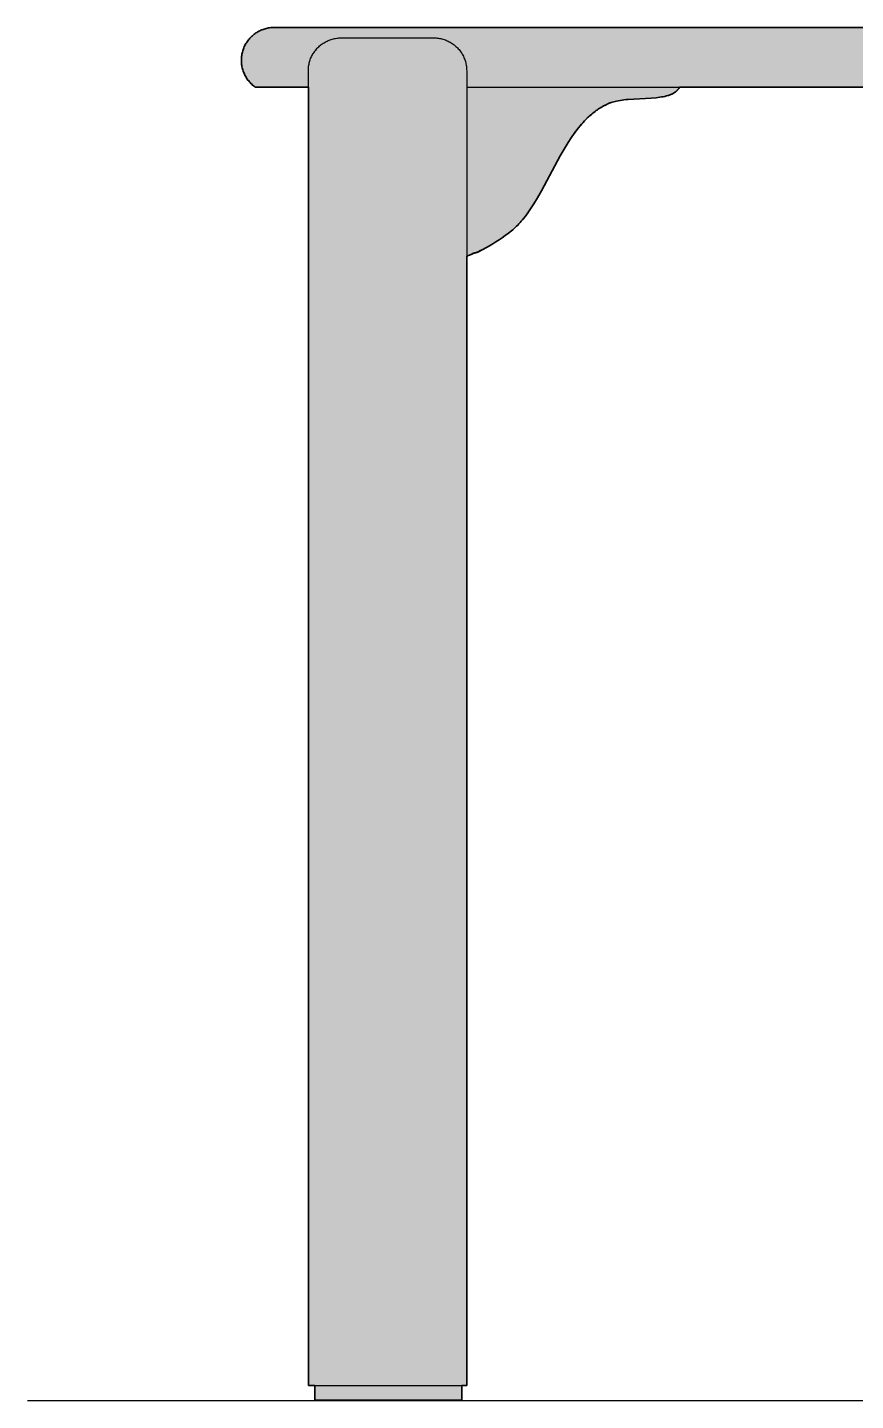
# Model space of a CAD drawing. Header units: millimetres. Extents: x 0 to 1296, y 0 to 460.
# Drawn here: x 0 to 277.7, y 0 to 460.5 of the extents above; entities that cross this region are included whole.
import ezdxf

# ---------------------------------------------------------------- set-up
doc = ezdxf.new("R2010")
doc.units = ezdxf.units.MM
doc.layers.add('Blocks', color=7, linetype='Continuous')
doc.layers.add('Blocks$Fill', color=7, linetype='Continuous', true_color=0xffffff)
doc.layers.add('Blocks$Inner', color=7, linetype='Continuous', lineweight=25, true_color=0x007f00)
doc.layers.add('Blocks$Outline', color=7, linetype='Continuous', lineweight=35, true_color=0xff3f3f)

# ---------------------------------------------------------------- blocks, each defined once
blk = doc.blocks.new('Ray Stool Side')
at = {"layer": 'Blocks$Fill', "extrusion": (0, 0, -1)}
blk.add_hatch(color=256, dxfattribs=at).paths.add_polyline_path([(472.74, 460.5), (82.74, 460.5), (82.36, 460.49), (81.98, 460.47), (81.6, 460.44), (81.22, 460.39), (80.84, 460.34), (80.47, 460.26), (80.1, 460.18), (79.73, 460.08), (79.36, 459.97), (79, 459.85), (78.65, 459.71), (78.3, 459.56), (77.95, 459.4), (77.61, 459.23), (77.28, 459.05), (76.95, 458.85), (76.63, 458.65), (76.32, 458.43), (76.01, 458.2), (75.71, 457.96), (75.42, 457.72), (75.14, 457.46), (74.87, 457.19), (74.61, 456.91), (74.36, 456.63), (74.12, 456.33), (73.89, 456.03), (73.67, 455.72), (73.46, 455.4), (73.26, 455.07), (73.07, 454.74), (72.89, 454.4), (72.73, 454.06), (72.58, 453.71), (72.44, 453.36), (72.31, 453), (72.2, 452.63), (72.09, 452.27), (72, 451.9), (71.93, 451.52), (71.86, 451.15), (71.81, 450.77), (71.78, 450.39), (71.75, 450.01), (71.74, 449.63), (71.74, 449.25), (71.76, 448.87), (71.79, 448.49), (71.83, 448.11), (71.88, 447.73), (71.95, 447.36), (72.03, 446.98), (72.12, 446.62), (72.23, 446.25), (72.35, 445.89), (72.48, 445.53), (72.62, 445.18), (72.78, 444.83), (72.95, 444.49), (73.13, 444.15), (73.32, 443.82), (73.52, 443.5), (73.73, 443.18), (73.96, 442.87), (74.19, 442.57), (74.44, 442.28), (74.69, 442), (74.96, 441.72), (75.23, 441.46), (75.51, 441.2), (75.81, 440.96), (76.11, 440.72), (76.41, 440.5), (94.2, 440.5), (94.2, 5), (96.1, 5), (96.1, 0), (145.42, 0), (145.42, 5), (147.32, 5), (147.32, 383.82), (149.91, 384.86), (149.97, 384.86), (150.07, 384.88), (150.12, 384.88), (150.22, 384.9), (150.33, 384.92), (150.43, 384.95), (150.53, 384.97), (150.63, 385), (150.73, 385.04), (150.83, 385.08), (150.93, 385.12), (151.02, 385.16), (152.49, 385.9), (153.95, 386.68), (155.02, 387.3), (156.08, 387.93), (157.14, 388.6), (158.19, 389.29), (159.23, 390), (160.26, 390.75), (161.28, 391.51), (162.31, 392.3), (162.76, 392.67), (163.19, 393.04), (163.62, 393.43), (164.04, 393.83), (164.45, 394.24), (164.85, 394.65), (165.25, 395.08), (165.63, 395.51), (166.01, 395.96), (166.38, 396.41), (167.12, 397.35), (167.82, 398.31), (168.51, 399.3), (169.18, 400.31), (169.82, 401.33), (171.06, 403.39), (172.36, 405.69), (178.64, 417.41), (179.97, 419.71), (181.35, 421.95), (182.36, 423.49), (183.34, 424.89), (183.84, 425.58), (184.36, 426.27), (184.84, 426.87), (185.33, 427.46), (185.83, 428.04), (186.34, 428.62), (186.86, 429.18), (187.4, 429.73), (187.95, 430.27), (188.41, 430.7), (188.6, 430.87), (189.21, 431.4), (189.56, 431.7), (189.92, 431.99), (190.29, 432.27), (190.66, 432.54), (191.03, 432.81), (191.41, 433.07), (191.8, 433.33), (192.19, 433.57), (192.58, 433.81), (192.88, 433.98), (193.17, 434.14), (193.35, 434.24), (193.8, 434.47), (193.83, 434.49), (194.31, 434.72), (194.47, 434.8), (194.93, 435), (195.23, 435.12), (195.53, 435.24), (195.84, 435.34), (196.15, 435.44), (196.46, 435.54), (196.77, 435.62), (197.09, 435.7), (197.41, 435.78), (198.06, 435.91), (198.7, 436.03), (199.35, 436.12), (200, 436.21), (200.77, 436.29), (201.52, 436.36), (209.7, 436.84), (210.75, 436.94), (211.47, 437.02), (212.23, 437.12), (212.8, 437.21), (213.39, 437.32), (213.86, 437.42), (214.34, 437.53), (214.75, 437.65), (214.97, 437.71), (215.18, 437.78), (215.39, 437.85), (215.6, 437.93), (215.81, 438.02), (216.02, 438.1), (216.19, 438.18), (216.36, 438.27), (216.53, 438.35), (216.7, 438.44), (216.86, 438.54), (217.02, 438.64), (217.18, 438.75), (217.26, 438.81), (217.34, 438.86), (217.42, 438.92), (217.49, 438.98), (217.57, 439.05), (217.64, 439.11), (217.71, 439.17), (217.78, 439.24), (217.85, 439.31), (217.92, 439.38), (217.99, 439.45), (218.05, 439.52), (218.12, 439.6), (218.18, 439.68), (218.24, 439.75), (218.3, 439.83), (218.36, 439.92), (218.42, 440), (218.57, 440.25), (218.72, 440.5), (336.76, 440.5), (336.91, 440.25), (337.06, 440), (337.12, 439.92), (337.18, 439.83), (337.24, 439.75), (337.3, 439.68), (337.36, 439.6), (337.43, 439.52), (337.49, 439.45), (337.56, 439.38), (337.63, 439.31), (337.7, 439.24), (337.77, 439.17), (337.84, 439.11), (337.91, 439.05), (337.99, 438.98), (338.06, 438.92), (338.14, 438.86), (338.22, 438.81), (338.29, 438.75), (338.45, 438.64), (338.62, 438.54), (338.78, 438.44), (338.95, 438.35), (339.12, 438.27), (339.29, 438.18), (339.46, 438.1), (339.67, 438.02), (339.88, 437.93), (340.09, 437.85), (340.3, 437.78), (340.51, 437.71), (340.72, 437.65), (341.14, 437.53), (341.43, 437.46), (341.72, 437.39), (342.29, 437.28), (342.85, 437.18), (343.39, 437.1), (344.04, 437.01), (344.65, 436.95), (346.31, 436.8), (353.96, 436.36), (354.7, 436.29), (355.45, 436.21), (356.07, 436.13), (356.69, 436.04), (357.31, 435.93), (357.94, 435.81), (358.37, 435.71), (358.8, 435.6), (359.25, 435.47), (359.69, 435.33), (359.91, 435.25), (360.12, 435.17), (360.34, 435.09), (360.55, 435), (360.99, 434.8), (361.43, 434.6), (361.86, 434.38), (362.25, 434.18), (362.71, 433.92), (363.09, 433.69), (363.12, 433.67), (363.53, 433.42), (363.94, 433.16), (364.33, 432.89), (364.73, 432.61), (365.11, 432.33), (365.5, 432.03), (365.87, 431.73), (366.24, 431.43), (366.88, 430.87), (367.07, 430.7), (367.53, 430.27), (368.08, 429.73), (368.62, 429.18), (369.14, 428.62), (369.65, 428.04), (370.15, 427.46), (370.64, 426.87), (371.11, 426.27), (371.63, 425.58), (372.14, 424.89), (373.12, 423.49), (374.13, 421.95), (375.51, 419.71), (376.84, 417.41), (383.12, 405.69), (384.42, 403.39), (385.65, 401.33), (386.3, 400.31), (386.97, 399.3), (387.65, 398.31), (388.36, 397.35), (389.09, 396.41), (389.47, 395.96), (389.85, 395.51), (390.23, 395.08), (390.63, 394.65), (391.03, 394.24), (391.04, 394.22), (391.45, 393.82), (391.86, 393.42), (392.29, 393.04), (392.72, 392.66), (393.17, 392.3), (394.19, 391.51), (395.22, 390.75), (396.25, 390), (397.29, 389.29), (398.34, 388.6), (399.4, 387.93), (400.46, 387.3), (401.53, 386.68), (402.99, 385.9), (404.46, 385.16), (404.56, 385.11), (404.66, 385.07), (404.77, 385.03), (404.87, 385), (404.98, 384.96), (405.09, 384.94), (405.2, 384.91), (405.31, 384.89), (405.42, 384.87), (405.53, 384.86), (405.57, 384.85), (406.12, 384.64), (406.64, 384.41), (407.58, 384.05), (408.16, 383.82), (408.16, 5), (409.74, 5), (409.74, 0.11), (459.06, 0.11), (459.06, 5), (461.27, 5), (461.27, 440.5), (479.06, 440.5), (479.37, 440.72), (479.67, 440.96), (479.96, 441.2), (480.25, 441.46), (480.52, 441.72), (480.78, 442), (481.04, 442.28), (481.28, 442.57), (481.52, 442.87), (481.74, 443.18), (481.96, 443.5), (482.16, 443.82), (482.35, 444.15), (482.53, 444.49), (482.7, 444.83), (482.85, 445.18), (483, 445.53), (483.13, 445.89), (483.25, 446.25), (483.35, 446.62), (483.45, 446.98), (483.53, 447.36), (483.6, 447.73), (483.65, 448.11), (483.69, 448.49), (483.72, 448.87), (483.74, 449.25), (483.74, 449.63), (483.73, 450.01), (483.7, 450.39), (483.67, 450.77), (483.61, 451.15), (483.55, 451.52), (483.47, 451.9), (483.39, 452.27), (483.28, 452.63), (483.17, 453), (483.04, 453.36), (482.9, 453.71), (482.75, 454.06), (482.58, 454.4), (482.41, 454.74), (482.22, 455.07), (482.02, 455.4), (481.81, 455.72), (481.59, 456.03), (481.36, 456.33), (481.12, 456.63), (480.87, 456.91), (480.61, 457.19), (480.33, 457.46), (480.05, 457.72), (479.77, 457.96), (479.47, 458.2), (479.16, 458.43), (478.85, 458.65), (478.53, 458.85), (478.2, 459.05), (477.87, 459.23), (477.53, 459.4), (477.18, 459.56), (476.83, 459.71), (476.47, 459.85), (476.11, 459.97), (475.75, 460.08), (475.38, 460.18), (475.01, 460.26), (474.63, 460.34), (474.26, 460.39), (473.88, 460.44), (473.5, 460.47), (473.12, 460.49)], flags=0)
at = {"layer": 'Blocks$Inner'}
for p, q in [((-481.81, 455.72), (-481.59, 456.03)), ((-481.59, 456.03), (-481.36, 456.33)), ((-481.36, 456.33), (-481.12, 456.63)), ((-481.12, 456.63), (-480.87, 456.91)), ((-480.87, 456.91), (-480.61, 457.19)), ((-480.61, 457.19), (-480.33, 457.46)), ((-480.33, 457.46), (-480.05, 457.72)), ((-480.05, 457.72), (-479.77, 457.96)), ((-479.77, 457.96), (-479.47, 458.2)), ((-479.47, 458.2), (-479.16, 458.43)), ((-479.16, 458.43), (-478.85, 458.65)), ((-478.85, 458.65), (-478.53, 458.85)), ((-478.53, 458.85), (-478.2, 459.05)), ((-478.2, 459.05), (-477.87, 459.23)), ((-477.87, 459.23), (-477.53, 459.4)), ((-477.53, 459.4), (-477.18, 459.56)), ((-477.18, 459.56), (-476.83, 459.71)), ((-476.83, 459.71), (-476.47, 459.85)), ((-476.47, 459.85), (-476.11, 459.97)), ((-476.11, 459.97), (-475.75, 460.08)), ((-475.75, 460.08), (-475.38, 460.18)), ((-475.38, 460.18), (-475.01, 460.26)), ((-475.01, 460.26), (-474.63, 460.34)), ((-474.63, 460.34), (-474.26, 460.39)), ((-474.26, 460.39), (-473.88, 460.44)), ((-473.88, 460.44), (-473.5, 460.47)), ((-473.5, 460.47), (-473.12, 460.49)), ((-473.12, 460.49), (-472.74, 460.5)), ((-472.74, 460.5), (-82.74, 460.5)), ((-455.33, 455.77), (-455, 455.93)), ((-455, 455.93), (-454.66, 456.09)), ((-454.66, 456.09), (-454.31, 456.23)), ((-454.31, 456.23), (-453.96, 456.36)), ((-453.96, 456.36), (-453.6, 456.48)), ((-453.6, 456.48), (-453.24, 456.59)), ((-453.24, 456.59), (-452.88, 456.69)), ((-452.88, 456.69), (-452.51, 456.77)), ((-452.51, 456.77), (-452.14, 456.84)), ((-452.14, 456.84), (-451.77, 456.9)), ((-451.77, 456.9), (-451.4, 456.94)), ((-451.4, 456.94), (-451.02, 456.97)), ((-451.02, 456.97), (-450.65, 456.99)), ((-450.65, 456.99), (-450.27, 457)), ((-450.27, 457), (-419.16, 457)), ((-419.16, 457), (-418.78, 456.99)), ((-418.78, 456.99), (-418.39, 456.97)), ((-418.39, 456.97), (-418.01, 456.94)), ((-418.01, 456.94), (-417.63, 456.89)), ((-417.63, 456.89), (-417.25, 456.83)), ((-417.25, 456.83), (-416.87, 456.76)), ((-416.87, 456.76), (-416.5, 456.67)), ((-416.5, 456.67), (-416.13, 456.57)), ((-416.13, 456.57), (-415.76, 456.46)), ((-415.76, 456.46), (-415.4, 456.34)), ((-415.4, 456.34), (-415.04, 456.2)), ((-415.04, 456.2), (-414.69, 456.05)), ((-414.69, 456.05), (-414.34, 455.89)), ((-483.61, 451.15), (-483.55, 451.52)), ((-483.55, 451.52), (-483.47, 451.9)), ((-483.47, 451.9), (-483.39, 452.27)), ((-483.39, 452.27), (-483.28, 452.63)), ((-483.28, 452.63), (-483.17, 453)), ((-483.17, 453), (-483.04, 453.36)), ((-483.04, 453.36), (-482.9, 453.71)), ((-482.9, 453.71), (-482.75, 454.06)), ((-482.75, 454.06), (-482.58, 454.4)), ((-482.58, 454.4), (-482.41, 454.74)), ((-482.41, 454.74), (-482.22, 455.07)), ((-482.22, 455.07), (-482.02, 455.4)), ((-482.02, 455.4), (-481.81, 455.72)), ((-460.04, 451.06), (-459.86, 451.39)), ((-459.86, 451.39), (-459.67, 451.72)), ((-459.67, 451.72), (-459.47, 452.03)), ((-459.47, 452.03), (-459.26, 452.34)), ((-459.26, 452.34), (-459.04, 452.65)), ((-459.04, 452.65), (-458.81, 452.94)), ((-458.81, 452.94), (-458.56, 453.23)), ((-458.56, 453.23), (-458.31, 453.51)), ((-458.31, 453.51), (-458.05, 453.78)), ((-458.05, 453.78), (-457.78, 454.04)), ((-457.78, 454.04), (-457.5, 454.29)), ((-457.5, 454.29), (-457.22, 454.53)), ((-457.22, 454.53), (-456.92, 454.76)), ((-456.92, 454.76), (-456.62, 454.99)), ((-456.62, 454.99), (-456.31, 455.2)), ((-456.31, 455.2), (-455.99, 455.4)), ((-455.99, 455.4), (-455.66, 455.59)), ((-455.66, 455.59), (-455.33, 455.77)), ((-414.34, 455.89), (-414, 455.71)), ((-414, 455.71), (-413.66, 455.53)), ((-413.66, 455.53), (-413.33, 455.33)), ((-413.33, 455.33), (-413.01, 455.12)), ((-413.01, 455.12), (-412.69, 454.9)), ((-412.69, 454.9), (-412.39, 454.67)), ((-412.39, 454.67), (-412.09, 454.43)), ((-412.09, 454.43), (-411.8, 454.17)), ((-411.8, 454.17), (-411.52, 453.91)), ((-411.52, 453.91), (-411.25, 453.64)), ((-411.25, 453.64), (-410.99, 453.36)), ((-410.99, 453.36), (-410.73, 453.07)), ((-410.73, 453.07), (-410.49, 452.77)), ((-410.49, 452.77), (-410.26, 452.47)), ((-410.26, 452.47), (-410.04, 452.15)), ((-410.04, 452.15), (-409.83, 451.83)), ((-409.83, 451.83), (-409.63, 451.5)), ((-409.63, 451.5), (-409.45, 451.16)), ((-483.74, 449.63), (-483.73, 450.01)), ((-483.74, 449.25), (-483.74, 449.63)), ((-483.72, 448.87), (-483.74, 449.25)), ((-483.73, 450.01), (-483.7, 450.39)), ((-483.69, 448.49), (-483.72, 448.87)), ((-483.7, 450.39), (-483.67, 450.77)), ((-483.65, 448.11), (-483.69, 448.49)), ((-483.67, 450.77), (-483.61, 451.15)), ((-483.6, 447.73), (-483.65, 448.11)), ((-483.53, 447.36), (-483.6, 447.73)), ((-483.45, 446.98), (-483.53, 447.36)), ((-483.35, 446.62), (-483.45, 446.98)), ((-461.27, 446.38), (-461.25, 446.75)), ((-461.25, 446.75), (-461.22, 447.12)), ((-461.22, 447.12), (-461.17, 447.5)), ((-461.17, 447.5), (-461.11, 447.87)), ((-461.11, 447.87), (-461.04, 448.24)), ((-461.04, 448.24), (-460.96, 448.6)), ((-460.96, 448.6), (-460.87, 448.97)), ((-460.87, 448.97), (-460.76, 449.33)), ((-460.76, 449.33), (-460.64, 449.68)), ((-460.64, 449.68), (-460.51, 450.04)), ((-460.51, 450.04), (-460.36, 450.38)), ((-460.36, 450.38), (-460.21, 450.72)), ((-460.21, 450.72), (-460.04, 451.06)), ((-409.45, 451.16), (-409.27, 450.82)), ((-409.27, 450.82), (-409.11, 450.47)), ((-409.11, 450.47), (-408.96, 450.12)), ((-408.96, 450.12), (-408.82, 449.76)), ((-408.82, 449.76), (-408.7, 449.4)), ((-408.7, 449.4), (-408.59, 449.03)), ((-408.59, 449.03), (-408.49, 448.66)), ((-408.49, 448.66), (-408.4, 448.29)), ((-408.4, 448.29), (-408.33, 447.91)), ((-408.33, 447.91), (-408.27, 447.53)), ((-408.27, 447.53), (-408.22, 447.15)), ((-408.22, 447.15), (-408.19, 446.77)), ((-408.19, 446.77), (-408.17, 446.38)), ((-483.25, 446.25), (-483.35, 446.62)), ((-483.13, 445.89), (-483.25, 446.25)), ((-483, 445.53), (-483.13, 445.89)), ((-482.85, 445.18), (-483, 445.53)), ((-482.7, 444.83), (-482.85, 445.18)), ((-482.53, 444.49), (-482.7, 444.83)), ((-482.35, 444.15), (-482.53, 444.49)), ((-482.16, 443.82), (-482.35, 444.15)), ((-481.96, 443.5), (-482.16, 443.82)), ((-481.74, 443.18), (-481.96, 443.5)), ((-481.52, 442.87), (-481.74, 443.18)), ((-481.28, 442.57), (-481.52, 442.87)), ((-481.04, 442.28), (-481.28, 442.57)), ((-480.78, 442), (-481.04, 442.28)), ((-461.27, 446), (-461.27, 446.38)), ((-461.27, 440.5), (-461.27, 446)), ((-408.17, 446.38), (-408.16, 446)), ((-408.16, 446), (-408.16, 383.83)), ((-480.52, 441.72), (-480.78, 442)), ((-480.25, 441.46), (-480.52, 441.72)), ((-479.96, 441.2), (-480.25, 441.46)), ((-479.67, 440.96), (-479.96, 441.2)), ((-479.37, 440.72), (-479.67, 440.96)), ((-479.06, 440.5), (-479.37, 440.72)), ((-479.06, 440.5), (-461.27, 440.5)), ((-461.27, 5), (-461.27, 440.5)), ((-408.16, 440.5), (-336.76, 440.5)), ((-341.14, 437.53), (-341.43, 437.46)), ((-340.72, 437.65), (-341.14, 437.53)), ((-340.51, 437.71), (-340.72, 437.65)), ((-340.3, 437.78), (-340.51, 437.71)), ((-340.09, 437.85), (-340.3, 437.78)), ((-339.88, 437.93), (-340.09, 437.85)), ((-339.67, 438.02), (-339.88, 437.93)), ((-339.46, 438.1), (-339.67, 438.02)), ((-339.29, 438.18), (-339.46, 438.1)), ((-339.12, 438.27), (-339.29, 438.18)), ((-338.95, 438.35), (-339.12, 438.27)), ((-338.78, 438.44), (-338.95, 438.35)), ((-338.62, 438.54), (-338.78, 438.44)), ((-338.45, 438.64), (-338.62, 438.54)), ((-338.29, 438.75), (-338.45, 438.64)), ((-338.22, 438.81), (-338.29, 438.75)), ((-338.14, 438.86), (-338.22, 438.81)), ((-338.06, 438.92), (-338.14, 438.86)), ((-337.99, 438.98), (-338.06, 438.92)), ((-337.91, 439.05), (-337.99, 438.98)), ((-337.84, 439.11), (-337.91, 439.05)), ((-337.77, 439.17), (-337.84, 439.11)), ((-337.7, 439.24), (-337.77, 439.17)), ((-337.63, 439.31), (-337.7, 439.24)), ((-337.56, 439.38), (-337.63, 439.31)), ((-337.49, 439.45), (-337.56, 439.38)), ((-337.43, 439.52), (-337.49, 439.45)), ((-337.36, 439.6), (-337.43, 439.52)), ((-337.3, 439.68), (-337.36, 439.6)), ((-337.24, 439.75), (-337.3, 439.68)), ((-337.18, 439.83), (-337.24, 439.75)), ((-337.12, 439.92), (-337.18, 439.83)), ((-337.06, 440), (-337.12, 439.92)), ((-336.91, 440.25), (-337.06, 440)), ((-336.76, 440.5), (-336.91, 440.25)), ((-336.76, 440.5), (-218.72, 440.5)), ((-364.33, 432.89), (-364.73, 432.61)), ((-364.21, 432.97), (-364.62, 432.69)), ((-363.94, 433.16), (-364.33, 432.89)), ((-363.85, 433.22), (-364.21, 432.97)), ((-363.53, 433.42), (-363.94, 433.16)), ((-363.47, 433.46), (-363.85, 433.22)), ((-363.12, 433.67), (-363.53, 433.42)), ((-363.09, 433.69), (-363.47, 433.46)), ((-362.71, 433.92), (-363.12, 433.67)), ((-362.71, 433.92), (-363.09, 433.69)), ((-362.25, 434.18), (-362.71, 433.92)), ((-362.29, 434.15), (-362.71, 433.92)), ((-361.86, 434.38), (-362.29, 434.15)), ((-361.78, 434.42), (-362.25, 434.18)), ((-361.43, 434.6), (-361.86, 434.38)), ((-360.99, 434.8), (-361.43, 434.6)), ((-360.55, 435), (-360.99, 434.8)), ((-360.34, 435.09), (-360.55, 435)), ((-360.12, 435.17), (-360.34, 435.09)), ((-359.91, 435.25), (-360.12, 435.17)), ((-359.69, 435.33), (-359.91, 435.25)), ((-359.25, 435.47), (-359.69, 435.33)), ((-358.8, 435.6), (-359.25, 435.47)), ((-358.37, 435.71), (-358.8, 435.6)), ((-357.94, 435.81), (-358.37, 435.71)), ((-357.31, 435.93), (-357.94, 435.81)), ((-356.69, 436.04), (-357.31, 435.93)), ((-356.07, 436.13), (-356.69, 436.04)), ((-355.45, 436.21), (-356.07, 436.13)), ((-354.7, 436.29), (-355.45, 436.21)), ((-353.96, 436.36), (-354.7, 436.29)), ((-346.31, 436.8), (-353.96, 436.36)), ((-344.65, 436.95), (-346.31, 436.8)), ((-344.04, 437.01), (-344.65, 436.95)), ((-343.39, 437.1), (-344.04, 437.01)), ((-342.85, 437.18), (-343.39, 437.1)), ((-342.29, 437.28), (-342.85, 437.18)), ((-341.72, 437.39), (-342.29, 437.28)), ((-341.43, 437.46), (-341.72, 437.39)), ((-369.14, 428.62), (-369.65, 428.04)), ((-368.97, 428.81), (-369.49, 428.23)), ((-368.62, 429.18), (-369.14, 428.62)), ((-368.43, 429.38), (-368.97, 428.81)), ((-368.08, 429.73), (-368.62, 429.18)), ((-367.88, 429.93), (-368.43, 429.38)), ((-367.53, 430.27), (-368.08, 429.73)), ((-367.32, 430.47), (-367.88, 429.93)), ((-366.97, 430.79), (-367.53, 430.27)), ((-366.58, 431.14), (-367.32, 430.47)), ((-366.24, 431.43), (-366.97, 430.79)), ((-366.2, 431.47), (-366.58, 431.14)), ((-365.87, 431.73), (-366.24, 431.43)), ((-365.81, 431.78), (-366.2, 431.47)), ((-365.5, 432.03), (-365.87, 431.73)), ((-365.42, 432.09), (-365.81, 431.78)), ((-365.11, 432.33), (-365.5, 432.03)), ((-365.03, 432.39), (-365.42, 432.09)), ((-364.73, 432.61), (-365.11, 432.33)), ((-364.62, 432.69), (-365.03, 432.39)), ((-372.37, 424.58), (-373.24, 423.33)), ((-372.14, 424.89), (-373.12, 423.49)), ((-371.47, 425.81), (-372.37, 424.58)), ((-371.63, 425.58), (-372.14, 424.89)), ((-371.11, 426.27), (-371.63, 425.58)), ((-370.99, 426.43), (-371.47, 425.81)), ((-370.64, 426.87), (-371.11, 426.27)), ((-370.5, 427.04), (-370.99, 426.43)), ((-370.15, 427.46), (-370.64, 426.87)), ((-370.01, 427.64), (-370.5, 427.04)), ((-369.65, 428.04), (-370.15, 427.46)), ((-369.49, 428.23), (-370.01, 427.64)), ((-375.82, 419.2), (-377.12, 416.92)), ((-375.51, 419.71), (-376.84, 417.41)), ((-374.47, 421.44), (-375.82, 419.2)), ((-374.13, 421.95), (-375.51, 419.71)), ((-373.24, 423.33), (-374.47, 421.44)), ((-373.12, 423.49), (-374.13, 421.95)), ((-377.12, 416.92), (-383.26, 405.46)), ((-376.84, 417.41), (-383.12, 405.69)), ((-383.26, 405.46), (-384.52, 403.23)), ((-383.12, 405.69), (-384.42, 403.39)), ((-385.74, 401.2), (-386.38, 400.2)), ((-385.65, 401.33), (-386.3, 400.31)), ((-384.52, 403.23), (-385.74, 401.2)), ((-384.42, 403.39), (-385.65, 401.33)), ((-389.13, 396.37), (-389.5, 395.92)), ((-389.09, 396.41), (-389.47, 395.96)), ((-388.41, 397.29), (-389.13, 396.37)), ((-388.36, 397.35), (-389.09, 396.41)), ((-387.71, 398.24), (-388.41, 397.29)), ((-387.65, 398.31), (-388.36, 397.35)), ((-387.04, 399.21), (-387.71, 398.24)), ((-386.97, 399.3), (-387.65, 398.31)), ((-386.38, 400.2), (-387.04, 399.21)), ((-386.3, 400.31), (-386.97, 399.3)), ((-394.19, 391.51), (-395.23, 390.74)), ((-394.19, 391.51), (-395.22, 390.75)), ((-393.17, 392.3), (-394.19, 391.51)), ((-393.17, 392.3), (-394.19, 391.51)), ((-392.72, 392.67), (-393.17, 392.3)), ((-392.72, 392.66), (-393.17, 392.3)), ((-392.29, 393.04), (-392.72, 392.66)), ((-392.28, 393.04), (-392.72, 392.67)), ((-391.86, 393.42), (-392.29, 393.04)), ((-391.86, 393.43), (-392.28, 393.04)), ((-391.44, 393.83), (-391.86, 393.43)), ((-391.45, 393.82), (-391.86, 393.42)), ((-391.04, 394.22), (-391.45, 393.82)), ((-391.03, 394.24), (-391.44, 393.83)), ((-390.64, 394.63), (-391.04, 394.22)), ((-390.63, 394.65), (-391.03, 394.24)), ((-390.25, 395.06), (-390.64, 394.63)), ((-390.23, 395.08), (-390.63, 394.65)), ((-389.87, 395.49), (-390.25, 395.06)), ((-389.85, 395.51), (-390.23, 395.08)), ((-389.5, 395.92), (-389.87, 395.49)), ((-389.47, 395.96), (-389.85, 395.51)), ((-400.49, 387.28), (-401.57, 386.67)), ((-400.46, 387.3), (-401.53, 386.68)), ((-399.43, 387.92), (-400.49, 387.28)), ((-399.4, 387.93), (-400.46, 387.3)), ((-398.37, 388.59), (-399.43, 387.92)), ((-398.34, 388.6), (-399.4, 387.93)), ((-397.31, 389.28), (-398.37, 388.59)), ((-397.29, 389.29), (-398.34, 388.6)), ((-396.27, 390), (-397.31, 389.28)), ((-396.25, 390), (-397.29, 389.29)), ((-395.23, 390.74), (-396.27, 390)), ((-395.22, 390.75), (-396.25, 390)), ((-405.57, 384.86), (-408.16, 383.82)), ((-408.16, 383.83), (-406.64, 384.41)), ((-408.16, 383.83), (-408.16, 5)), ((-406.64, 384.41), (-405.14, 385.05)), ((-405.88, 384.84), (-405.99, 384.84)), ((-405.98, 384.84), (-405.87, 384.84)), ((-405.77, 384.84), (-405.88, 384.84)), ((-405.87, 384.84), (-405.75, 384.84)), ((-405.65, 384.85), (-405.77, 384.84)), ((-405.75, 384.84), (-405.64, 384.85)), ((-405.54, 384.86), (-405.65, 384.85)), ((-405.64, 384.85), (-405.53, 384.86)), ((-405.43, 384.87), (-405.54, 384.86)), ((-405.53, 384.86), (-405.42, 384.87)), ((-405.32, 384.89), (-405.43, 384.87)), ((-405.42, 384.87), (-405.31, 384.89)), ((-405.21, 384.91), (-405.32, 384.89)), ((-405.31, 384.89), (-405.2, 384.91)), ((-405.1, 384.93), (-405.21, 384.91)), ((-405.2, 384.91), (-405.09, 384.94)), ((-405.14, 385.05), (-403.66, 385.73)), ((-404.99, 384.96), (-405.1, 384.93)), ((-405.09, 384.94), (-404.98, 384.96)), ((-404.88, 385), (-404.99, 384.96)), ((-404.98, 384.96), (-404.87, 385)), ((-404.78, 385.03), (-404.88, 385)), ((-404.87, 385), (-404.77, 385.03)), ((-404.67, 385.07), (-404.78, 385.03)), ((-404.77, 385.03), (-404.66, 385.07)), ((-404.57, 385.11), (-404.67, 385.07)), ((-404.66, 385.07), (-404.56, 385.11)), ((-404.47, 385.16), (-404.57, 385.11)), ((-404.56, 385.11), (-404.46, 385.16)), ((-404.38, 385.2), (-404.47, 385.16)), ((-402.99, 385.9), (-404.46, 385.16)), ((-402.98, 385.9), (-404.41, 385.19)), ((-404.29, 385.25), (-404.38, 385.2)), ((-404.21, 385.3), (-404.29, 385.25)), ((-404.12, 385.35), (-404.21, 385.3)), ((-404.04, 385.41), (-404.12, 385.35)), ((-403.96, 385.47), (-404.04, 385.41)), ((-403.88, 385.53), (-403.96, 385.47)), ((-403.81, 385.59), (-403.88, 385.53)), ((-403.74, 385.66), (-403.81, 385.59)), ((-403.66, 385.73), (-403.74, 385.66)), ((-401.53, 386.68), (-402.99, 385.9)), ((-401.57, 386.67), (-402.98, 385.9)), ((-461.27, 5), (-455.93, 5)), ((-459.06, 5.11), (-459.06, 0.11)), ((-455.93, 5), (-424.82, 5)), ((-424.82, 5), (-408.16, 5)), ((-409.74, 0.11), (-409.74, 5.11)), ((-459.06, 0.11), (-409.74, 0.11))]:
    blk.add_line(p, q, dxfattribs=at)
at = {"layer": 'Blocks$Outline'}
for points in [[(-481.81, 455.72), (-481.59, 456.03)], [(-481.59, 456.03), (-481.36, 456.33)], [(-481.36, 456.33), (-481.12, 456.63)], [(-481.12, 456.63), (-480.87, 456.91)], [(-480.87, 456.91), (-480.61, 457.19)], [(-480.61, 457.19), (-480.33, 457.46)], [(-480.33, 457.46), (-480.05, 457.72)], [(-480.05, 457.72), (-479.77, 457.96)], [(-479.77, 457.96), (-479.47, 458.2)], [(-479.47, 458.2), (-479.16, 458.43)], [(-479.16, 458.43), (-478.85, 458.65)], [(-478.85, 458.65), (-478.53, 458.85)], [(-478.53, 458.85), (-478.2, 459.05)], [(-478.2, 459.05), (-477.87, 459.23)], [(-477.87, 459.23), (-477.53, 459.4)], [(-477.53, 459.4), (-477.18, 459.56)], [(-477.18, 459.56), (-476.83, 459.71)], [(-476.83, 459.71), (-476.47, 459.85)], [(-476.47, 459.85), (-476.11, 459.97)], [(-476.11, 459.97), (-475.75, 460.08)], [(-475.75, 460.08), (-475.38, 460.18)], [(-475.38, 460.18), (-475.01, 460.26)], [(-475.01, 460.26), (-474.63, 460.34)], [(-474.63, 460.34), (-474.26, 460.39)], [(-474.26, 460.39), (-473.88, 460.44)], [(-473.88, 460.44), (-473.5, 460.47)], [(-473.5, 460.47), (-473.12, 460.49)], [(-473.12, 460.49), (-472.74, 460.5)], [(-472.74, 460.5), (-82.74, 460.5)], [(-483.61, 451.15), (-483.55, 451.52)], [(-483.55, 451.52), (-483.47, 451.9)], [(-483.47, 451.9), (-483.39, 452.27)], [(-483.39, 452.27), (-483.28, 452.63)], [(-483.28, 452.63), (-483.17, 453)], [(-483.17, 453), (-483.04, 453.36)], [(-483.04, 453.36), (-482.9, 453.71)], [(-482.9, 453.71), (-482.75, 454.06)], [(-482.75, 454.06), (-482.58, 454.4)], [(-482.58, 454.4), (-482.41, 454.74)], [(-482.41, 454.74), (-482.22, 455.07)], [(-482.22, 455.07), (-482.02, 455.4)], [(-482.02, 455.4), (-481.81, 455.72)], [(-483.74, 449.63), (-483.73, 450.01)], [(-483.74, 449.25), (-483.74, 449.63)], [(-483.72, 448.87), (-483.74, 449.25)], [(-483.73, 450.01), (-483.7, 450.39)], [(-483.69, 448.49), (-483.72, 448.87)], [(-483.7, 450.39), (-483.67, 450.77)], [(-483.65, 448.11), (-483.69, 448.49)], [(-483.67, 450.77), (-483.61, 451.15)], [(-483.6, 447.73), (-483.65, 448.11)], [(-483.53, 447.36), (-483.6, 447.73)], [(-483.45, 446.98), (-483.53, 447.36)], [(-483.35, 446.62), (-483.45, 446.98)], [(-483.25, 446.25), (-483.35, 446.62)], [(-483.13, 445.89), (-483.25, 446.25)], [(-483, 445.53), (-483.13, 445.89)], [(-482.85, 445.18), (-483, 445.53)], [(-482.7, 444.83), (-482.85, 445.18)], [(-482.53, 444.49), (-482.7, 444.83)], [(-482.35, 444.15), (-482.53, 444.49)], [(-482.16, 443.82), (-482.35, 444.15)], [(-481.96, 443.5), (-482.16, 443.82)], [(-481.74, 443.18), (-481.96, 443.5)], [(-481.52, 442.87), (-481.74, 443.18)], [(-481.28, 442.57), (-481.52, 442.87)], [(-481.04, 442.28), (-481.28, 442.57)], [(-480.78, 442), (-481.04, 442.28)], [(-480.52, 441.72), (-480.78, 442)], [(-480.25, 441.46), (-480.52, 441.72)], [(-479.96, 441.2), (-480.25, 441.46)], [(-479.67, 440.96), (-479.96, 441.2)], [(-479.37, 440.72), (-479.67, 440.96)], [(-479.06, 440.5), (-479.37, 440.72)], [(-461.27, 440.5), (-479.06, 440.5)], [(-461.27, 5), (-461.27, 440.5)], [(-341.14, 437.53), (-341.43, 437.46)], [(-340.72, 437.65), (-341.14, 437.53)], [(-340.51, 437.71), (-340.72, 437.65)], [(-340.3, 437.78), (-340.51, 437.71)], [(-340.09, 437.85), (-340.3, 437.78)], [(-339.88, 437.93), (-340.09, 437.85)], [(-339.67, 438.02), (-339.88, 437.93)], [(-339.46, 438.1), (-339.67, 438.02)], [(-339.29, 438.18), (-339.46, 438.1)], [(-339.12, 438.27), (-339.29, 438.18)], [(-338.95, 438.35), (-339.12, 438.27)], [(-338.78, 438.44), (-338.95, 438.35)], [(-338.62, 438.54), (-338.78, 438.44)], [(-338.45, 438.64), (-338.62, 438.54)], [(-338.29, 438.75), (-338.45, 438.64)], [(-338.22, 438.81), (-338.29, 438.75)], [(-338.14, 438.86), (-338.22, 438.81)], [(-338.06, 438.92), (-338.14, 438.86)], [(-337.99, 438.98), (-338.06, 438.92)], [(-337.91, 439.05), (-337.99, 438.98)], [(-337.84, 439.11), (-337.91, 439.05)], [(-337.77, 439.17), (-337.84, 439.11)], [(-337.7, 439.24), (-337.77, 439.17)], [(-337.63, 439.31), (-337.7, 439.24)], [(-337.56, 439.38), (-337.63, 439.31)], [(-337.49, 439.45), (-337.56, 439.38)], [(-337.43, 439.52), (-337.49, 439.45)], [(-337.36, 439.6), (-337.43, 439.52)], [(-337.3, 439.68), (-337.36, 439.6)], [(-337.24, 439.75), (-337.3, 439.68)], [(-337.18, 439.83), (-337.24, 439.75)], [(-337.12, 439.92), (-337.18, 439.83)], [(-337.06, 440), (-337.12, 439.92)], [(-336.91, 440.25), (-337.06, 440)], [(-336.76, 440.5), (-336.91, 440.25)], [(-218.72, 440.5), (-336.76, 440.5)], [(-364.33, 432.89), (-364.73, 432.61)], [(-363.94, 433.16), (-364.33, 432.89)], [(-363.53, 433.42), (-363.94, 433.16)], [(-363.12, 433.67), (-363.53, 433.42)], [(-363.09, 433.69), (-363.12, 433.67)], [(-362.71, 433.92), (-363.09, 433.69)], [(-362.25, 434.18), (-362.71, 433.92)], [(-361.86, 434.38), (-362.25, 434.18)], [(-361.43, 434.6), (-361.86, 434.38)], [(-360.99, 434.8), (-361.43, 434.6)], [(-360.55, 435), (-360.99, 434.8)], [(-360.34, 435.09), (-360.55, 435)], [(-360.12, 435.17), (-360.34, 435.09)], [(-359.91, 435.25), (-360.12, 435.17)], [(-359.69, 435.33), (-359.91, 435.25)], [(-359.25, 435.47), (-359.69, 435.33)], [(-358.8, 435.6), (-359.25, 435.47)], [(-358.37, 435.71), (-358.8, 435.6)], [(-357.94, 435.81), (-358.37, 435.71)], [(-357.31, 435.93), (-357.94, 435.81)], [(-356.69, 436.04), (-357.31, 435.93)], [(-356.07, 436.13), (-356.69, 436.04)], [(-355.45, 436.21), (-356.07, 436.13)], [(-354.7, 436.29), (-355.45, 436.21)], [(-353.96, 436.36), (-354.7, 436.29)], [(-346.31, 436.8), (-353.96, 436.36)], [(-344.65, 436.95), (-346.31, 436.8)], [(-344.04, 437.01), (-344.65, 436.95)], [(-343.39, 437.1), (-344.04, 437.01)], [(-342.85, 437.18), (-343.39, 437.1)], [(-342.29, 437.28), (-342.85, 437.18)], [(-341.72, 437.39), (-342.29, 437.28)], [(-341.43, 437.46), (-341.72, 437.39)], [(-369.14, 428.62), (-369.65, 428.04)], [(-368.62, 429.18), (-369.14, 428.62)], [(-368.08, 429.73), (-368.62, 429.18)], [(-367.53, 430.27), (-368.08, 429.73)], [(-367.07, 430.7), (-367.53, 430.27)], [(-366.88, 430.87), (-367.07, 430.7)], [(-366.24, 431.43), (-366.88, 430.87)], [(-365.87, 431.73), (-366.24, 431.43)], [(-365.5, 432.03), (-365.87, 431.73)], [(-365.11, 432.33), (-365.5, 432.03)], [(-364.73, 432.61), (-365.11, 432.33)], [(-372.14, 424.89), (-373.12, 423.49)], [(-371.63, 425.58), (-372.14, 424.89)], [(-371.11, 426.27), (-371.63, 425.58)], [(-370.64, 426.87), (-371.11, 426.27)], [(-370.15, 427.46), (-370.64, 426.87)], [(-369.65, 428.04), (-370.15, 427.46)], [(-375.51, 419.71), (-376.84, 417.41)], [(-374.13, 421.95), (-375.51, 419.71)], [(-373.12, 423.49), (-374.13, 421.95)], [(-376.84, 417.41), (-383.12, 405.69)], [(-383.12, 405.69), (-384.42, 403.39)], [(-385.65, 401.33), (-386.3, 400.31)], [(-384.42, 403.39), (-385.65, 401.33)], [(-389.09, 396.41), (-389.47, 395.96)], [(-388.36, 397.35), (-389.09, 396.41)], [(-387.65, 398.31), (-388.36, 397.35)], [(-386.97, 399.3), (-387.65, 398.31)], [(-386.3, 400.31), (-386.97, 399.3)], [(-394.19, 391.51), (-395.22, 390.75)], [(-393.17, 392.3), (-394.19, 391.51)], [(-392.72, 392.66), (-393.17, 392.3)], [(-392.29, 393.04), (-392.72, 392.66)], [(-391.86, 393.42), (-392.29, 393.04)], [(-391.45, 393.82), (-391.86, 393.42)], [(-391.04, 394.22), (-391.45, 393.82)], [(-391.03, 394.24), (-391.04, 394.22)], [(-390.63, 394.65), (-391.03, 394.24)], [(-390.23, 395.08), (-390.63, 394.65)], [(-389.85, 395.51), (-390.23, 395.08)], [(-389.47, 395.96), (-389.85, 395.51)], [(-400.46, 387.3), (-401.53, 386.68)], [(-399.4, 387.93), (-400.46, 387.3)], [(-398.34, 388.6), (-399.4, 387.93)], [(-397.29, 389.29), (-398.34, 388.6)], [(-396.25, 390), (-397.29, 389.29)], [(-395.22, 390.75), (-396.25, 390)], [(-407.58, 384.05), (-408.16, 383.82)], [(-408.16, 383.82), (-408.16, 5)], [(-406.64, 384.41), (-407.58, 384.05)], [(-406.12, 384.64), (-406.64, 384.41)], [(-405.57, 384.85), (-406.12, 384.64)], [(-405.53, 384.86), (-405.57, 384.85)], [(-405.42, 384.87), (-405.53, 384.86)], [(-405.31, 384.89), (-405.42, 384.87)], [(-405.2, 384.91), (-405.31, 384.89)], [(-405.09, 384.94), (-405.2, 384.91)], [(-404.98, 384.96), (-405.09, 384.94)], [(-404.87, 385), (-404.98, 384.96)], [(-404.77, 385.03), (-404.87, 385)], [(-404.66, 385.07), (-404.77, 385.03)], [(-404.56, 385.11), (-404.66, 385.07)], [(-404.46, 385.16), (-404.56, 385.11)], [(-402.99, 385.9), (-404.46, 385.16)], [(-401.53, 386.68), (-402.99, 385.9)], [(-459.06, 5), (-461.27, 5)], [(-459.06, 0.11), (-459.06, 5)], [(-408.16, 5), (-409.74, 5)], [(-409.74, 5), (-409.74, 0.11)], [(-409.74, 0.11), (-459.06, 0.11)]]:
    blk.add_lwpolyline(points, dxfattribs=at)

msp = doc.modelspace()

# ---------------------------------------------------------------- linework, layer by layer
at = {"layer": 'Blocks'}
msp.add_lwpolyline([(0, 0), (555.48, 0)], dxfattribs=at)

# ---------------------------------------------------------------- block references
msp.add_blockref('Ray Stool Side', (555.48, 0), dxfattribs=at)

doc.saveas('drawing.dxf')
